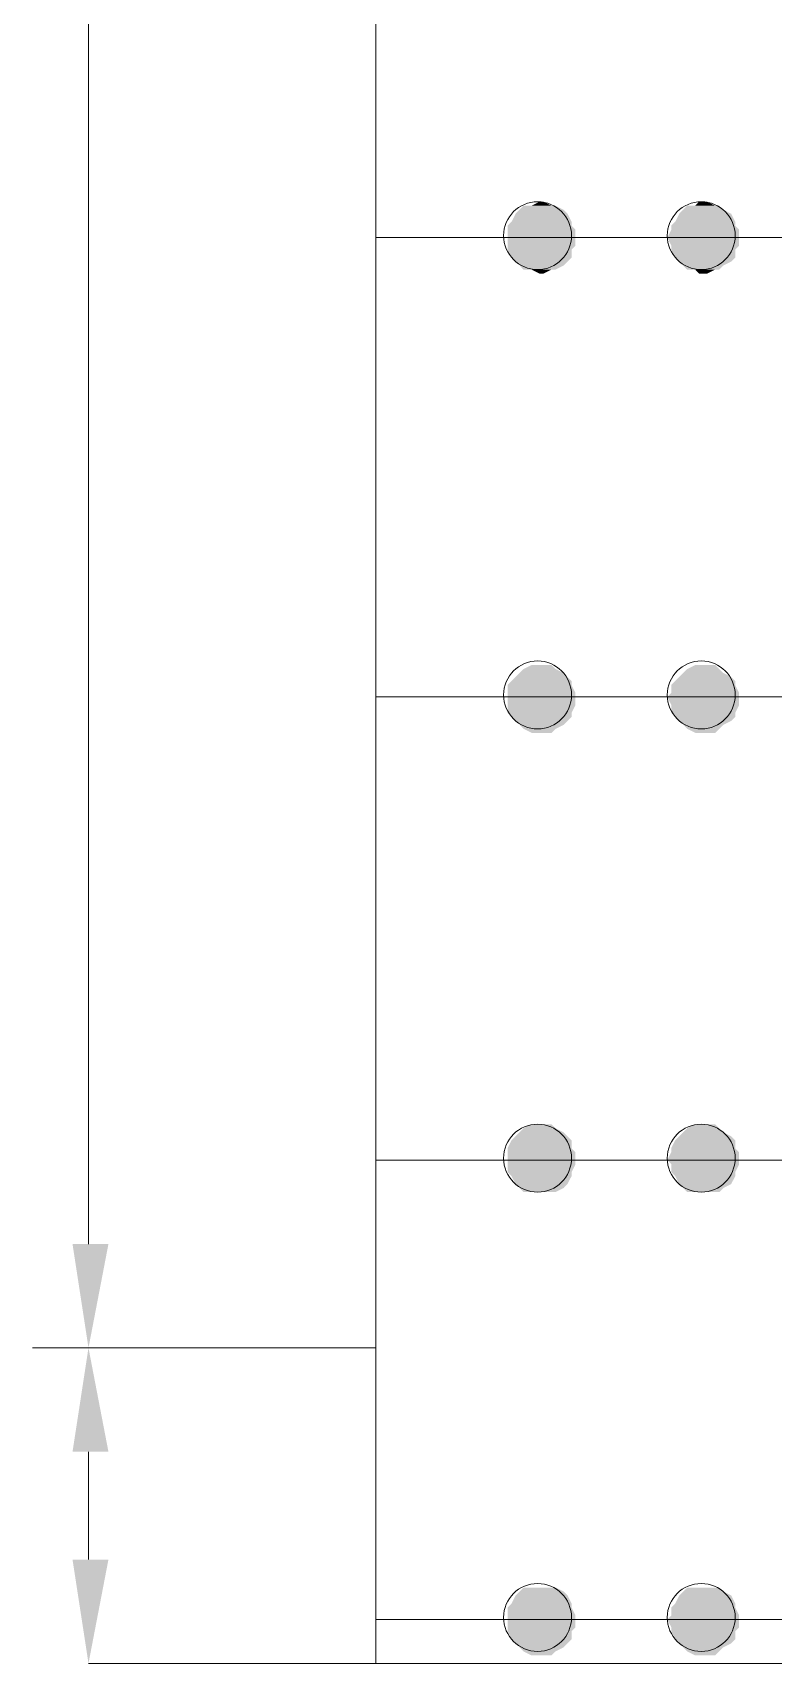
# Model space of a CAD drawing. Header units: inches. Extents: x 2 to 136, y 1 to 96.
# Drawn here: x 8.67 to 12.3, y 44.94 to 52.94 of the extents above; entities that cross this region are included whole.
import ezdxf

# ---------------------------------------------------------------- set-up
doc = ezdxf.new("R2010")
doc.units = ezdxf.units.IN
doc.header["$MEASUREMENT"] = 0
doc.layers.add('PDF_COLUMN', color=251, linetype='Continuous', true_color=0x636466)
doc.layers.add('PDF_Outer Line', color=165, linetype='Continuous', true_color=0x5258ac)
for name, color, linetype in [('PDF_FLOOR LINES', 7, 'Continuous'), ('PDF_Grid', 7, 'Continuous'), ('PDF_Thin', 7, 'Continuous')]:
    doc.layers.add(name, color=color, linetype=linetype)

msp = doc.modelspace()

# ---------------------------------------------------------------- linework, layer by layer
at = {"layer": 'PDF_COLUMN', "lineweight": 0}
for centre in [(11.1459, 51.9434), (11.9488, 51.9434), (11.1459, 49.6914), (11.9488, 49.6914), (11.1459, 47.4198), (11.9488, 47.4198), (11.1459, 45.1677), (11.9488, 45.1677)]:
    msp.add_circle(centre, 0.1665, dxfattribs=at)
at = {"layer": 'PDF_COLUMN', "transparency": 33554559}
for points in [[(11.0578, 52.0707), (11.2927, 52.0511), (11.0382, 52.0511)], [(11.0773, 52.0902), (11.2732, 52.0707), (11.0578, 52.0707)], [(11.2732, 52.0707), (11.0578, 52.0707), (11.2927, 52.0511)], [(11.1165, 52.0902), (11.234, 52.0902), (11.0773, 52.0902)], [(11.234, 52.0902), (11.0773, 52.0902), (11.2732, 52.0707)], [(11.1557, 52.1098), (11.2144, 52.0902), (11.1165, 52.0902)], [(11.2144, 52.0902), (11.1165, 52.0902), (11.234, 52.0902)], [(11.1753, 52.1098), (11.1557, 52.1098), (11.2144, 52.0902)], [(11.8606, 52.0707), (12.0956, 52.0511), (11.8411, 52.0511)], [(11.8802, 52.0902), (12.0565, 52.0707), (11.8606, 52.0707)], [(12.0565, 52.0707), (11.8606, 52.0707), (12.0956, 52.0511)], [(11.9194, 52.0902), (12.0369, 52.0902), (11.8802, 52.0902)], [(12.0369, 52.0902), (11.8802, 52.0902), (12.0565, 52.0707)], [(11.939, 52.1098), (12.0173, 52.0902), (11.9194, 52.0902)], [(12.0173, 52.0902), (11.9194, 52.0902), (12.0369, 52.0902)], [(11.9781, 52.1098), (11.939, 52.1098), (12.0173, 52.0902)], [(11.0186, 52.0119), (11.3123, 51.9923), (10.999, 51.9923)], [(11.3123, 51.9923), (10.999, 51.9923), (11.3319, 51.9728)], [(10.999, 51.9923), (11.3319, 51.9728), (10.999, 51.9728)], [(11.0382, 52.0511), (11.3123, 52.0119), (11.0186, 52.0119)], [(11.3123, 52.0119), (11.0186, 52.0119), (11.3123, 51.9923)], [(11.2927, 52.0511), (11.0382, 52.0511), (11.3123, 52.0119)], [(11.8215, 52.0119), (12.1152, 51.9923), (11.8019, 51.9923)], [(12.1152, 51.9923), (11.8019, 51.9923), (12.1348, 51.9728)], [(11.8019, 51.9923), (12.1348, 51.9728), (11.8019, 51.9728)], [(11.8411, 52.0511), (12.1152, 52.0119), (11.8215, 52.0119)], [(12.1152, 52.0119), (11.8215, 52.0119), (12.1152, 51.9923)], [(12.0956, 52.0511), (11.8411, 52.0511), (12.1152, 52.0119)], [(11.3319, 51.9728), (10.999, 51.9728), (11.3319, 51.9336)], [(10.999, 51.9728), (11.3319, 51.9336), (10.999, 51.9336)], [(11.3319, 51.9336), (10.999, 51.9336), (11.3319, 51.8944)], [(10.999, 51.9336), (11.3319, 51.8944), (10.999, 51.8944)], [(11.8019, 51.9728), (12.1348, 51.9336), (11.7823, 51.9336)], [(12.1348, 51.9336), (11.7823, 51.9336), (12.1348, 51.8944)], [(11.7823, 51.9336), (12.1348, 51.8944), (11.8019, 51.8944)], [(12.1348, 51.9728), (11.8019, 51.9728), (12.1348, 51.9336)], [(11.3319, 51.8944), (10.999, 51.8944), (11.3123, 51.8748)], [(10.999, 51.8944), (11.3123, 51.8748), (10.999, 51.8748)], [(11.3123, 51.8748), (10.999, 51.8748), (11.3123, 51.8357)], [(10.999, 51.8748), (11.3123, 51.8357), (11.0186, 51.8357)], [(11.3123, 51.8357), (11.0186, 51.8357), (11.2927, 51.8161)], [(11.0186, 51.8357), (11.2927, 51.8161), (11.0382, 51.8161)], [(12.1348, 51.8944), (11.8019, 51.8944), (12.1152, 51.8748)], [(11.8019, 51.8944), (12.1152, 51.8748), (11.8019, 51.8748)], [(12.1152, 51.8748), (11.8019, 51.8748), (12.1152, 51.8357)], [(11.8019, 51.8748), (12.1152, 51.8357), (11.8215, 51.8357)], [(12.1152, 51.8357), (11.8215, 51.8357), (12.0956, 51.8161)], [(11.8215, 51.8357), (12.0956, 51.8161), (11.8411, 51.8161)], [(11.2927, 51.8161), (11.0382, 51.8161), (11.2732, 51.7965)], [(11.0382, 51.8161), (11.2732, 51.7965), (11.0578, 51.7965)], [(11.2732, 51.7965), (11.0578, 51.7965), (11.234, 51.7769)], [(11.0578, 51.7965), (11.234, 51.7769), (11.0773, 51.7769)], [(11.234, 51.7769), (11.0773, 51.7769), (11.2144, 51.7769)], [(11.0773, 51.7769), (11.2144, 51.7769), (11.1165, 51.7769)], [(11.2144, 51.7769), (11.1165, 51.7769), (11.1753, 51.7573)], [(11.1165, 51.7769), (11.1753, 51.7573), (11.1557, 51.7573)], [(12.0956, 51.8161), (11.8411, 51.8161), (12.0565, 51.7965)], [(11.8411, 51.8161), (12.0565, 51.7965), (11.8606, 51.7965)], [(12.0565, 51.7965), (11.8606, 51.7965), (12.0369, 51.7769)], [(11.8606, 51.7965), (12.0369, 51.7769), (11.8802, 51.7769)], [(12.0369, 51.7769), (11.8802, 51.7769), (12.0173, 51.7769)], [(11.8802, 51.7769), (12.0173, 51.7769), (11.9194, 51.7769)], [(12.0173, 51.7769), (11.9194, 51.7769), (11.9781, 51.7573)], [(11.9194, 51.7769), (11.9781, 51.7573), (11.939, 51.7573)], [(11.0773, 49.8186), (11.2732, 49.7991), (11.0578, 49.7991)], [(11.1165, 49.8382), (11.234, 49.8186), (11.0773, 49.8186)], [(11.234, 49.8186), (11.0773, 49.8186), (11.2732, 49.7991)], [(11.1557, 49.8382), (11.2144, 49.8382), (11.1165, 49.8382)], [(11.2144, 49.8382), (11.1165, 49.8382), (11.234, 49.8186)], [(11.1753, 49.8382), (11.1557, 49.8382), (11.2144, 49.8382)], [(11.8802, 49.8186), (12.0565, 49.7991), (11.8606, 49.7991)], [(11.9194, 49.8382), (12.0369, 49.8186), (11.8802, 49.8186)], [(12.0369, 49.8186), (11.8802, 49.8186), (12.0565, 49.7991)], [(11.939, 49.8382), (12.0173, 49.8382), (11.9194, 49.8382)], [(12.0173, 49.8382), (11.9194, 49.8382), (12.0369, 49.8186)], [(11.9781, 49.8382), (11.939, 49.8382), (12.0173, 49.8382)], [(11.0186, 49.7599), (11.3123, 49.7403), (10.999, 49.7403)], [(11.3123, 49.7403), (10.999, 49.7403), (11.3319, 49.7011)], [(10.999, 49.7403), (11.3319, 49.7011), (10.999, 49.7011)], [(11.0382, 49.7795), (11.3123, 49.7599), (11.0186, 49.7599)], [(11.3123, 49.7599), (11.0186, 49.7599), (11.3123, 49.7403)], [(11.0578, 49.7991), (11.2927, 49.7795), (11.0382, 49.7795)], [(11.2927, 49.7795), (11.0382, 49.7795), (11.3123, 49.7599)], [(11.2732, 49.7991), (11.0578, 49.7991), (11.2927, 49.7795)], [(11.8215, 49.7599), (12.1152, 49.7403), (11.8019, 49.7403)], [(12.1152, 49.7403), (11.8019, 49.7403), (12.1348, 49.7011)], [(11.8019, 49.7403), (12.1348, 49.7011), (11.8019, 49.7011)], [(11.8411, 49.7795), (12.1152, 49.7599), (11.8215, 49.7599)], [(12.1152, 49.7599), (11.8215, 49.7599), (12.1152, 49.7403)], [(11.8606, 49.7991), (12.0956, 49.7795), (11.8411, 49.7795)], [(12.0956, 49.7795), (11.8411, 49.7795), (12.1152, 49.7599)], [(12.0565, 49.7991), (11.8606, 49.7991), (12.0956, 49.7795)], [(11.3319, 49.7011), (10.999, 49.7011), (11.3319, 49.6816)], [(10.999, 49.7011), (11.3319, 49.6816), (10.999, 49.6816)], [(11.3319, 49.6816), (10.999, 49.6816), (11.3319, 49.6424)], [(10.999, 49.6816), (11.3319, 49.6424), (10.999, 49.6424)], [(11.8019, 49.7011), (12.1348, 49.6816), (11.7823, 49.6816)], [(12.1348, 49.6816), (11.7823, 49.6816), (12.1348, 49.6424)], [(11.7823, 49.6816), (12.1348, 49.6424), (11.8019, 49.6424)], [(12.1348, 49.7011), (11.8019, 49.7011), (12.1348, 49.6816)], [(11.3319, 49.6424), (10.999, 49.6424), (11.3123, 49.6032)], [(10.999, 49.6424), (11.3123, 49.6032), (10.999, 49.6032)], [(11.3123, 49.6032), (10.999, 49.6032), (11.3123, 49.5836)], [(10.999, 49.6032), (11.3123, 49.5836), (11.0186, 49.5836)], [(11.3123, 49.5836), (11.0186, 49.5836), (11.2927, 49.5641)], [(11.0186, 49.5836), (11.2927, 49.5641), (11.0382, 49.5641)], [(12.1348, 49.6424), (11.8019, 49.6424), (12.1152, 49.6032)], [(11.8019, 49.6424), (12.1152, 49.6032), (11.8019, 49.6032)], [(12.1152, 49.6032), (11.8019, 49.6032), (12.1152, 49.5836)], [(11.8019, 49.6032), (12.1152, 49.5836), (11.8215, 49.5836)], [(12.1152, 49.5836), (11.8215, 49.5836), (12.0956, 49.5641)], [(11.8215, 49.5836), (12.0956, 49.5641), (11.8411, 49.5641)], [(11.2927, 49.5641), (11.0382, 49.5641), (11.2732, 49.5445)], [(11.0382, 49.5641), (11.2732, 49.5445), (11.0578, 49.5445)], [(11.2732, 49.5445), (11.0578, 49.5445), (11.234, 49.5249)], [(11.0578, 49.5445), (11.234, 49.5249), (11.0773, 49.5249)], [(11.234, 49.5249), (11.0773, 49.5249), (11.2144, 49.5053)], [(11.0773, 49.5249), (11.2144, 49.5053), (11.1165, 49.5053)], [(11.2144, 49.5053), (11.1165, 49.5053), (11.1753, 49.5053)], [(11.1165, 49.5053), (11.1753, 49.5053), (11.1557, 49.5053)], [(12.0956, 49.5641), (11.8411, 49.5641), (12.0565, 49.5445)], [(11.8411, 49.5641), (12.0565, 49.5445), (11.8606, 49.5445)], [(12.0565, 49.5445), (11.8606, 49.5445), (12.0369, 49.5249)], [(11.8606, 49.5445), (12.0369, 49.5249), (11.8802, 49.5249)], [(12.0369, 49.5249), (11.8802, 49.5249), (12.0173, 49.5053)], [(11.8802, 49.5249), (12.0173, 49.5053), (11.9194, 49.5053)], [(12.0173, 49.5053), (11.9194, 49.5053), (11.9781, 49.5053)], [(11.9194, 49.5053), (11.9781, 49.5053), (11.939, 49.5053)], [(11.1165, 47.5862), (11.234, 47.5666), (11.0773, 47.5666)], [(11.1557, 47.5862), (11.2144, 47.5862), (11.1165, 47.5862)], [(11.2144, 47.5862), (11.1165, 47.5862), (11.234, 47.5666)], [(11.1753, 47.5862), (11.1557, 47.5862), (11.2144, 47.5862)], [(11.9194, 47.5862), (12.0369, 47.5666), (11.8802, 47.5666)], [(11.939, 47.5862), (12.0173, 47.5862), (11.9194, 47.5862)], [(12.0173, 47.5862), (11.9194, 47.5862), (12.0369, 47.5666)], [(11.9781, 47.5862), (11.939, 47.5862), (12.0173, 47.5862)], [(11.0186, 47.5079), (11.3123, 47.4687), (10.999, 47.4687)], [(11.0382, 47.5275), (11.3123, 47.5079), (11.0186, 47.5079)], [(11.3123, 47.5079), (11.0186, 47.5079), (11.3123, 47.4687)], [(11.0578, 47.547), (11.2927, 47.5275), (11.0382, 47.5275)], [(11.2927, 47.5275), (11.0382, 47.5275), (11.3123, 47.5079)], [(11.0773, 47.5666), (11.2732, 47.547), (11.0578, 47.547)], [(11.2732, 47.547), (11.0578, 47.547), (11.2927, 47.5275)], [(11.234, 47.5666), (11.0773, 47.5666), (11.2732, 47.547)], [(11.8215, 47.5079), (12.1152, 47.4687), (11.8019, 47.4687)], [(11.8411, 47.5275), (12.1152, 47.5079), (11.8215, 47.5079)], [(12.1152, 47.5079), (11.8215, 47.5079), (12.1152, 47.4687)], [(11.8606, 47.547), (12.0956, 47.5275), (11.8411, 47.5275)], [(12.0956, 47.5275), (11.8411, 47.5275), (12.1152, 47.5079)], [(11.8802, 47.5666), (12.0565, 47.547), (11.8606, 47.547)], [(12.0565, 47.547), (11.8606, 47.547), (12.0956, 47.5275)], [(12.0369, 47.5666), (11.8802, 47.5666), (12.0565, 47.547)], [(11.3123, 47.4687), (10.999, 47.4687), (11.3319, 47.4491)], [(10.999, 47.4687), (11.3319, 47.4491), (10.999, 47.4491)], [(11.3319, 47.4491), (10.999, 47.4491), (11.3319, 47.41)], [(10.999, 47.4491), (11.3319, 47.41), (10.999, 47.41)], [(11.8019, 47.4491), (12.1348, 47.41), (11.7823, 47.41)], [(12.1152, 47.4687), (11.8019, 47.4687), (12.1348, 47.4491)], [(11.8019, 47.4687), (12.1348, 47.4491), (11.8019, 47.4491)], [(12.1348, 47.4491), (11.8019, 47.4491), (12.1348, 47.41)], [(11.3319, 47.41), (10.999, 47.41), (11.3319, 47.3904)], [(10.999, 47.41), (11.3319, 47.3904), (10.999, 47.3904)], [(11.3319, 47.3904), (10.999, 47.3904), (11.3123, 47.3512)], [(10.999, 47.3904), (11.3123, 47.3512), (10.999, 47.3512)], [(11.3123, 47.3512), (10.999, 47.3512), (11.3123, 47.3316)], [(10.999, 47.3512), (11.3123, 47.3316), (11.0186, 47.3316)], [(12.1348, 47.41), (11.7823, 47.41), (12.1348, 47.3904)], [(11.7823, 47.41), (12.1348, 47.3904), (11.8019, 47.3904)], [(12.1348, 47.3904), (11.8019, 47.3904), (12.1152, 47.3512)], [(11.8019, 47.3904), (12.1152, 47.3512), (11.8019, 47.3512)], [(12.1152, 47.3512), (11.8019, 47.3512), (12.1152, 47.3316)], [(11.8019, 47.3512), (12.1152, 47.3316), (11.8215, 47.3316)], [(11.3123, 47.3316), (11.0186, 47.3316), (11.2927, 47.2925)], [(11.0186, 47.3316), (11.2927, 47.2925), (11.0382, 47.2925)], [(11.2927, 47.2925), (11.0382, 47.2925), (11.2732, 47.2729)], [(11.0382, 47.2925), (11.2732, 47.2729), (11.0578, 47.2729)], [(11.2732, 47.2729), (11.0578, 47.2729), (11.234, 47.2533)], [(11.0578, 47.2729), (11.234, 47.2533), (11.0773, 47.2533)], [(12.1152, 47.3316), (11.8215, 47.3316), (12.0956, 47.2925)], [(11.8215, 47.3316), (12.0956, 47.2925), (11.8411, 47.2925)], [(12.0956, 47.2925), (11.8411, 47.2925), (12.0565, 47.2729)], [(11.8411, 47.2925), (12.0565, 47.2729), (11.8606, 47.2729)], [(12.0565, 47.2729), (11.8606, 47.2729), (12.0369, 47.2533)], [(11.8606, 47.2729), (12.0369, 47.2533), (11.8802, 47.2533)], [(11.234, 47.2533), (11.0773, 47.2533), (11.2144, 47.2533)], [(11.0773, 47.2533), (11.2144, 47.2533), (11.1165, 47.2533)], [(11.2144, 47.2533), (11.1165, 47.2533), (11.1753, 47.2533)], [(11.1165, 47.2533), (11.1753, 47.2533), (11.1557, 47.2533)], [(12.0369, 47.2533), (11.8802, 47.2533), (12.0173, 47.2533)], [(11.8802, 47.2533), (12.0173, 47.2533), (11.9194, 47.2533)], [(12.0173, 47.2533), (11.9194, 47.2533), (11.9781, 47.2533)], [(11.9194, 47.2533), (11.9781, 47.2533), (11.939, 47.2533)], [(11.0382, 45.2754), (11.3123, 45.2363), (11.0186, 45.2363)], [(11.0578, 45.295), (11.2927, 45.2754), (11.0382, 45.2754)], [(11.2927, 45.2754), (11.0382, 45.2754), (11.3123, 45.2363)], [(11.0773, 45.3146), (11.2732, 45.295), (11.0578, 45.295)], [(11.2732, 45.295), (11.0578, 45.295), (11.2927, 45.2754)], [(11.1165, 45.3146), (11.234, 45.3146), (11.0773, 45.3146)], [(11.234, 45.3146), (11.0773, 45.3146), (11.2732, 45.295)], [(11.1557, 45.3146), (11.2144, 45.3146), (11.1165, 45.3146)], [(11.2144, 45.3146), (11.1165, 45.3146), (11.234, 45.3146)], [(11.1753, 45.3146), (11.1557, 45.3146), (11.2144, 45.3146)], [(11.8411, 45.2754), (12.1152, 45.2363), (11.8215, 45.2363)], [(11.8606, 45.295), (12.0956, 45.2754), (11.8411, 45.2754)], [(12.0956, 45.2754), (11.8411, 45.2754), (12.1152, 45.2363)], [(11.8802, 45.3146), (12.0565, 45.295), (11.8606, 45.295)], [(12.0565, 45.295), (11.8606, 45.295), (12.0956, 45.2754)], [(11.9194, 45.3146), (12.0369, 45.3146), (11.8802, 45.3146)], [(12.0369, 45.3146), (11.8802, 45.3146), (12.0565, 45.295)], [(11.939, 45.3146), (12.0173, 45.3146), (11.9194, 45.3146)], [(12.0173, 45.3146), (11.9194, 45.3146), (12.0369, 45.3146)], [(11.9781, 45.3146), (11.939, 45.3146), (12.0173, 45.3146)], [(11.0186, 45.2363), (11.3123, 45.2167), (10.999, 45.2167)], [(11.3123, 45.2167), (10.999, 45.2167), (11.3319, 45.1775)], [(10.999, 45.2167), (11.3319, 45.1775), (10.999, 45.1775)], [(11.3123, 45.2363), (11.0186, 45.2363), (11.3123, 45.2167)], [(11.8215, 45.2363), (12.1152, 45.2167), (11.8019, 45.2167)], [(12.1152, 45.2167), (11.8019, 45.2167), (12.1348, 45.1775)], [(11.8019, 45.2167), (12.1348, 45.1775), (11.8019, 45.1775)], [(12.1152, 45.2363), (11.8215, 45.2363), (12.1152, 45.2167)], [(11.3319, 45.1775), (10.999, 45.1775), (11.3319, 45.1579)], [(10.999, 45.1775), (11.3319, 45.1579), (10.999, 45.1579)], [(11.3319, 45.1579), (10.999, 45.1579), (11.3319, 45.1188)], [(10.999, 45.1579), (11.3319, 45.1188), (10.999, 45.1188)], [(11.3319, 45.1188), (10.999, 45.1188), (11.3123, 45.0992)], [(10.999, 45.1188), (11.3123, 45.0992), (10.999, 45.0992)], [(11.8019, 45.1775), (12.1348, 45.1579), (11.7823, 45.1579)], [(12.1348, 45.1579), (11.7823, 45.1579), (12.1348, 45.1188)], [(11.7823, 45.1579), (12.1348, 45.1188), (11.8019, 45.1188)], [(12.1348, 45.1775), (11.8019, 45.1775), (12.1348, 45.1579)], [(12.1348, 45.1188), (11.8019, 45.1188), (12.1152, 45.0992)], [(11.8019, 45.1188), (12.1152, 45.0992), (11.8019, 45.0992)], [(11.3123, 45.0992), (10.999, 45.0992), (11.3123, 45.06)], [(10.999, 45.0992), (11.3123, 45.06), (11.0186, 45.06)], [(11.3123, 45.06), (11.0186, 45.06), (11.2927, 45.0404)], [(11.0186, 45.06), (11.2927, 45.0404), (11.0382, 45.0404)], [(11.2927, 45.0404), (11.0382, 45.0404), (11.2732, 45.0209)], [(11.0382, 45.0404), (11.2732, 45.0209), (11.0578, 45.0209)], [(11.2732, 45.0209), (11.0578, 45.0209), (11.234, 45.0013)], [(11.0578, 45.0209), (11.234, 45.0013), (11.0773, 45.0013)], [(12.1152, 45.0992), (11.8019, 45.0992), (12.1152, 45.06)], [(11.8019, 45.0992), (12.1152, 45.06), (11.8215, 45.06)], [(12.1152, 45.06), (11.8215, 45.06), (12.0956, 45.0404)], [(11.8215, 45.06), (12.0956, 45.0404), (11.8411, 45.0404)], [(12.0956, 45.0404), (11.8411, 45.0404), (12.0565, 45.0209)], [(11.8411, 45.0404), (12.0565, 45.0209), (11.8606, 45.0209)], [(12.0565, 45.0209), (11.8606, 45.0209), (12.0369, 45.0013)], [(11.8606, 45.0209), (12.0369, 45.0013), (11.8802, 45.0013)], [(11.234, 45.0013), (11.0773, 45.0013), (11.2144, 44.9817)], [(11.0773, 45.0013), (11.2144, 44.9817), (11.1165, 44.9817)], [(11.2144, 44.9817), (11.1165, 44.9817), (11.1753, 44.9817)], [(11.1165, 44.9817), (11.1753, 44.9817), (11.1557, 44.9817)], [(12.0369, 45.0013), (11.8802, 45.0013), (12.0173, 44.9817)], [(11.8802, 45.0013), (12.0173, 44.9817), (11.9194, 44.9817)], [(12.0173, 44.9817), (11.9194, 44.9817), (11.9781, 44.9817)], [(11.9194, 44.9817), (11.9781, 44.9817), (11.939, 44.9817)]]:
    msp.add_solid(points, dxfattribs=at)
at = {"layer": 'PDF_FLOOR LINES', "lineweight": 0}
for points in [[(10.3528, 51.9336), (17.2655, 51.9336)], [(10.3528, 49.6816), (17.2655, 49.6816)], [(10.3528, 47.41), (17.2655, 47.41)], [(10.3528, 46.4896), (10.3528, 46.9204)], [(10.3528, 45.1579), (17.2655, 45.1579)]]:
    msp.add_lwpolyline(points, dxfattribs=at)
at = {"layer": 'PDF_FLOOR LINES', "lineweight": 5}
msp.add_lwpolyline([(10.3528, 46.4896), (10.3528, 46.4896)], dxfattribs=at)
at = {"layer": 'PDF_Grid', "lineweight": 0}
for points in [[(8.6687, 46.4896), (9.0603, 46.4896)], [(9.4715, 46.4896), (10.3528, 46.4896)]]:
    msp.add_lwpolyline(points, dxfattribs=at)
at = {"layer": 'PDF_Outer Line', "color": 7, "lineweight": 0}
msp.add_lwpolyline([(95.8904, 67.2278), (95.8904, 44.9425), (10.3528, 44.9425), (10.3528, 67.4823), (10.3528, 64.5057)], dxfattribs=at)
at = {"layer": 'PDF_Thin', "lineweight": 0}
for points in [[(8.9428, 46.9987), (8.9428, 63.9966)], [(8.9428, 45.9804), (8.9428, 45.4517)], [(10.3528, 44.9425), (8.9428, 44.9425)]]:
    msp.add_lwpolyline(points, dxfattribs=at)
msp.add_lwpolyline([(8.9428, 46.4896), (10.3528, 46.4896)], close=True, dxfattribs=at)
at = {"layer": 'PDF_Thin', "transparency": 33554559}
for points in [[(8.8645, 46.9987), (9.0407, 46.9987), (8.9428, 46.4896)], [(8.8645, 45.9804), (9.0407, 45.9804), (8.9428, 46.4896)], [(8.8645, 45.4517), (9.0407, 45.4517), (8.9428, 44.9425)]]:
    msp.add_solid(points, dxfattribs=at)

doc.saveas('drawing.dxf')
